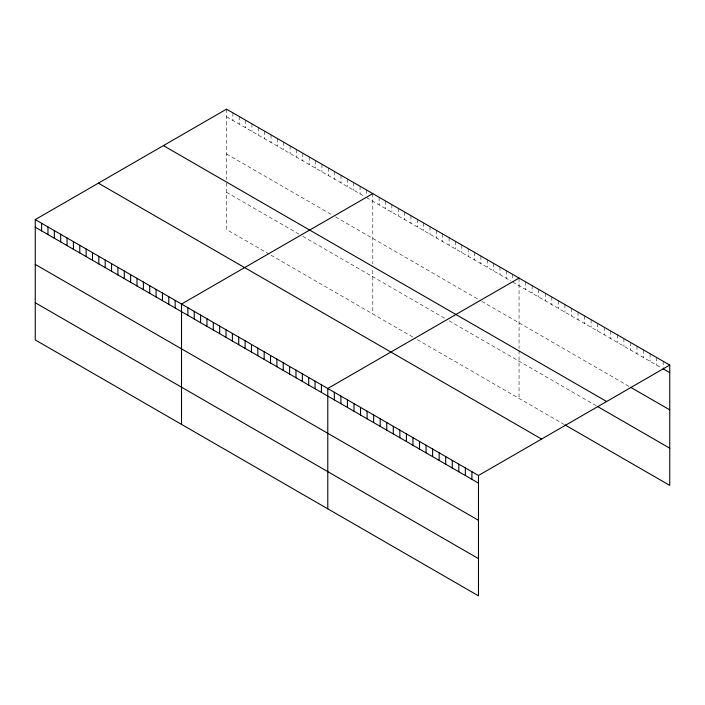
<?xml version="1.0" encoding="UTF-8"?>
<svg xmlns="http://www.w3.org/2000/svg" width="705" height="705" viewBox="0 0 705 705"><rect width="100%" height="100%" fill="white"/><g stroke="black" fill="none" stroke-linecap="round" stroke-linejoin="round"><path stroke-width="0.53" stroke-dasharray="3.52 2.64" d="M226.525 109.169L226.525 179.528M226.525 116.783L364.617 196.51M366.433 197.559L510.878 280.951M512.694 282L662.259 368.354M226.525 153.981L331.914 214.822M335.545 216.92L480.898 300.841M481.806 301.361L629.503 386.64M226.525 192.306L299.202 234.263M302.842 236.36L445.472 318.713M449.103 320.81L596.738 406.045M269.222 254.152L226.525 229.504L226.525 181.661M271.046 255.201L415.492 338.603M417.307 339.651L563.982 424.331M663.202 361.277L663.202 367.807M656.646 357.497L656.646 365.111M650.098 353.716L650.098 361.33M643.542 349.936L643.542 357.541M636.994 346.146L636.994 353.76M630.437 342.366L630.437 349.98M623.89 338.585L623.89 346.199M617.333 334.805L617.333 342.41M610.786 331.015L610.786 338.629M604.229 327.235L604.229 334.849M597.681 323.454L597.681 331.068M591.125 319.673L591.125 327.279M584.577 315.884L584.577 323.498M578.021 312.103L578.021 319.718M571.473 308.323L571.473 315.937M564.916 304.542L564.916 312.148M558.369 300.753L558.369 308.367M551.812 296.972L551.812 304.586M545.265 293.192L545.265 300.806M538.708 289.411L538.708 297.017M532.16 285.622L532.16 293.236M525.604 281.841L525.604 289.455M519.056 278.061L519.056 348.42M519.056 350.552L519.056 398.395M512.694 274.386L512.694 279.823M506.34 270.72L506.34 278.325M499.977 267.045L499.977 274.659M493.615 263.37L493.615 270.984M487.261 259.704L487.261 267.318M480.898 256.03L480.898 263.644M474.536 252.364L474.536 259.969M468.182 248.689L468.182 256.303M461.819 245.014L461.819 252.628M455.465 241.348L455.465 248.953M449.103 237.673L449.103 245.287M442.74 233.998L442.74 241.612M436.386 230.332L436.386 237.946M430.024 226.657L430.024 234.271M423.661 222.991L423.661 230.597M417.307 219.317L417.307 226.931M410.945 215.642L410.945 223.256M404.591 211.976L404.591 219.581M398.228 208.301L398.228 215.915M391.865 204.626L391.865 212.24M385.512 200.96L385.512 208.574M379.149 197.285L379.149 204.899M372.795 193.619L372.795 263.978M372.795 270.359L372.795 313.945M366.433 189.945L366.433 195.382M360.07 186.27L360.07 193.884M353.716 182.604L353.716 190.209M347.353 178.929L347.353 186.543M340.991 175.254L340.991 182.868M334.637 171.588L334.637 179.202M328.274 167.913L328.274 175.527M321.921 164.247L321.921 171.853M315.558 160.573L315.558 168.187M309.195 156.898L309.195 164.512M302.842 153.232L302.842 160.837M296.479 149.557L296.479 157.171M290.116 145.882L290.116 153.496M283.762 142.216L283.762 149.83M277.4 138.541L277.4 146.155M271.046 134.875L271.046 142.481M264.683 131.201L264.683 138.815M258.321 127.526L258.321 135.14M251.967 123.86L251.967 131.465M245.604 120.185L245.604 127.799M239.242 116.51L239.242 124.124M232.888 112.844L232.888 120.458"/><path stroke-width="1.06" d="M35.25 219.607L478.475 475.496L478.475 595.831L35.25 339.933L35.25 219.607L226.525 109.169L669.75 365.067L669.75 485.392L564.916 424.868M372.795 193.619L181.511 304.049L181.511 424.384M519.056 278.061L327.781 388.49L327.781 508.825M478.475 475.496L669.75 365.067M663.202 368.891L669.75 372.672M630.437 387.177L669.75 409.869M163.41 145.618L606.626 401.506M597.681 406.591L669.75 448.195M98.374 183.159L541.59 439.056M35.25 227.213L478.475 483.11M35.25 264.41L478.475 520.308M35.25 302.736L478.475 558.633M471.918 471.715L471.918 479.329M465.371 467.935L465.371 475.54M458.814 464.146L458.814 471.76M452.266 460.365L452.266 467.979M445.71 456.584L445.71 464.198M439.162 452.804L439.162 460.409M432.606 449.014L432.606 456.628M426.058 445.234L426.058 452.848M419.501 441.453L419.501 449.067M412.954 437.673L412.954 445.278M406.397 433.883L406.397 441.497M399.85 430.103L399.85 437.717M393.293 426.322L393.293 433.936M386.745 422.542L386.745 430.147M380.189 418.752L380.189 426.366M373.641 414.972L373.641 422.586M367.085 411.191L367.085 418.805M360.537 407.411L360.537 415.016M353.981 403.621L353.981 411.235M347.433 399.841L347.433 407.455M340.885 396.06L340.885 403.674M334.329 392.28L334.329 399.885M321.418 384.824L321.418 392.429M315.056 381.149L315.056 388.763M308.702 377.475L308.702 385.089M302.339 373.809L302.339 381.423M295.977 370.134L295.977 377.748M289.623 366.468L289.623 374.073M283.26 362.793L283.26 370.407M276.906 359.118L276.906 366.732M270.544 355.452L270.544 363.057M264.181 351.777L264.181 359.391M257.827 348.103L257.827 355.717M251.465 344.437L251.465 352.051M245.102 340.762L245.102 348.376M238.748 337.096L238.748 344.701M232.386 333.421L232.386 341.035M226.032 329.746L226.032 337.36M219.669 326.08L219.669 333.685M213.307 322.405L213.307 330.019M206.953 318.731L206.953 326.344M200.59 315.064L200.59 322.679M194.236 311.39L194.236 319.004M187.874 307.724L187.874 315.329M175.157 300.374L175.157 307.988M168.795 296.708L168.795 304.322M162.432 293.033L162.432 300.647M156.078 289.358L156.078 296.972M149.716 285.692L149.716 293.306M143.362 282.018L143.362 289.632M136.999 278.352L136.999 285.957M130.637 274.677L130.637 282.291M124.283 271.002L124.283 278.616M117.92 267.336L117.92 274.95M111.557 263.661L111.557 271.275M105.204 259.986L105.204 267.6M98.841 256.32L98.841 263.934M92.487 252.646L92.487 260.26M86.125 248.98L86.125 256.585M79.762 245.305L79.762 252.919M73.408 241.63L73.408 249.244M67.045 237.964L67.045 245.578M60.683 234.289L60.683 241.903M54.329 230.614L54.329 238.228M47.966 226.948L47.966 234.562M41.613 223.274L41.613 230.887"/></g></svg>
